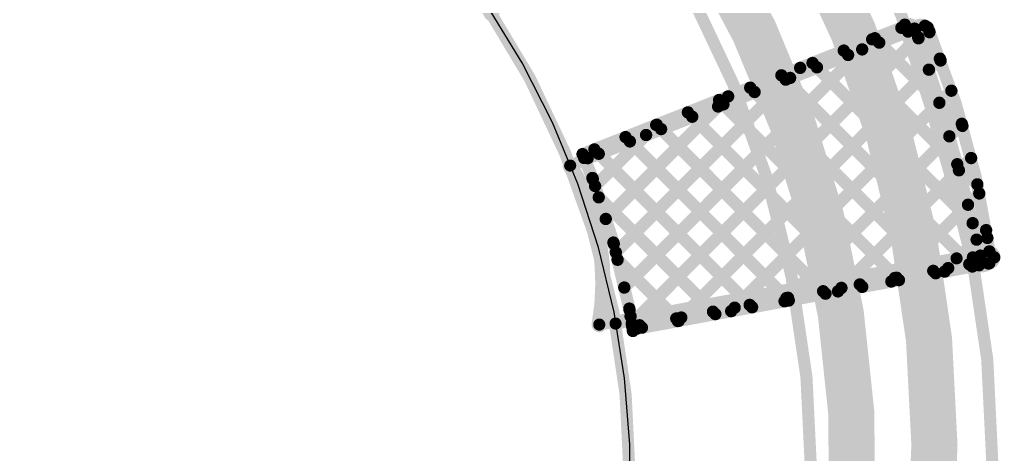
# Model space of a CAD drawing. Header units: millimetres. Extents: x 4.9 to 6.5, y 3.15 to 4.73.
# Drawn here: x 5.851 to 6.488, y 3.958 to 4.24 of the extents above; entities that cross this region are included whole.
import ezdxf

# ---------------------------------------------------------------- set-up
doc = ezdxf.new("R2010")
doc.units = ezdxf.units.MM
doc.header["$MEASUREMENT"] = 0
for name, color, linetype in [('BottomLayer', 5, 'Continuous'), ('BottomOverlay', 54, 'Continuous'), ('Mechanical1', 6, 'Continuous'), ('Mechanical2', 216, 'Continuous'), ('MultiLayer', 9, 'Continuous'), ('TopOverlay', 2, 'Continuous')]:
    doc.layers.add(name, color=color, linetype=linetype)

msp = doc.modelspace()

# ---------------------------------------------------------------- linework, layer by layer
at = {"layer": 'BottomLayer', "const_width": 0.03}
for points in [[(6.02193, 4.61967, -0.575301), (6.14563, 3.374)], [(5.95963, 4.572, -0.552947), (6.18586, 3.4638)]]:
    msp.add_lwpolyline(points, format="xyb", dxfattribs=at)
at = {"layer": 'BottomOverlay', "const_width": 0.008}
for points in [[(6.43267, 4.23422, -0.409642), (6.43947, 4.23604)], [(6.43947, 4.23604, -0.336637), (6.44236, 4.23224)], [(6.44234, 4.2319, -0.063884), (6.48134, 4.08955)], [(6.48134, 4.08955, -0.35635), (6.4845, 4.08567)], [(6.4845, 4.08567, -0.361581), (6.48126, 4.08179)], [(6.48065, 4.08168, -0.344309), (6.47458, 4.08055)]]:
    msp.add_lwpolyline(points, format="xyb", dxfattribs=at)
for points in [[(6.22019, 4.1501), (6.43267, 4.23422)], [(6.24883, 4.04266), (6.4412, 4.23503)], [(6.43001, 4.23316), (6.44963, 4.21354)], [(6.40974, 4.22514), (6.46381, 4.17107)], [(6.24397, 4.06608), (6.39863, 4.22074)], [(6.24397, 4.06608), (6.39863, 4.22074)], [(6.38948, 4.21712), (6.4735, 4.1331)], [(6.27878, 4.04432), (6.44918, 4.21472)], [(6.36922, 4.2091), (6.48004, 4.09828)], [(6.2385, 4.08889), (6.35181, 4.20221)], [(6.34896, 4.20108), (6.47028, 4.07976)], [(6.31348, 4.05074), (6.45664, 4.1939)], [(6.32869, 4.19305), (6.44641, 4.07534)], [(6.23194, 4.11062), (6.30499, 4.18367)], [(6.30843, 4.18503), (6.42254, 4.07092)], [(6.28817, 4.17701), (6.39867, 4.06651)], [(6.26791, 4.16899), (6.37481, 4.06209)], [(6.34819, 4.05716), (6.46342, 4.1724)], [(6.22501, 4.13197), (6.25817, 4.16514)], [(6.24764, 4.16097), (6.35094, 4.05767)], [(6.21788, 4.15022), (6.22327, 4.13722)], [(6.22738, 4.15295), (6.32707, 4.05326)], [(6.3829, 4.06359), (6.46948, 4.15017)], [(6.22354, 4.13647), (6.23693, 4.09528)], [(6.22738, 4.12466), (6.3032, 4.04884)], [(6.4176, 4.07001), (6.47477, 4.12718)], [(6.45231, 4.07643), (6.47922, 4.10335)], [(6.23715, 4.09451), (6.24726, 4.05239)], [(6.23964, 4.08412), (6.27934, 4.04442)], [(6.25202, 4.03937), (6.47458, 4.08055)], [(6.24741, 4.05161), (6.24959, 4.03786)], [(6.24808, 4.04739), (6.25547, 4.04001)]]:
    msp.add_lwpolyline(points, dxfattribs=at)
at = {"layer": 'BottomOverlay', "const_width": 0.004}
for points in [[(6.42801, 4.23316, 1), (6.43201, 4.23316, 1)], [(6.43067, 4.23422, 1), (6.43467, 4.23422, 1)], [(6.43067, 4.23422, 1), (6.43467, 4.23422, 1)], [(6.43747, 4.23604, 1), (6.44147, 4.23604, 1)], [(6.43747, 4.23604, 1), (6.44147, 4.23604, 1)], [(6.4392, 4.23503, 1), (6.4432, 4.23503, 1)], [(6.44034, 4.2319, 1), (6.44434, 4.2319, 1)], [(6.44036, 4.23224, 1), (6.44436, 4.23224, 1)], [(6.40774, 4.22514, 1), (6.41174, 4.22514, 1)], [(6.38748, 4.21712, 1), (6.39148, 4.21712, 1)], [(6.39663, 4.22074, 1), (6.40063, 4.22074, 1)], [(6.39663, 4.22074, 1), (6.40063, 4.22074, 1)], [(6.44718, 4.21472, 1), (6.45118, 4.21472, 1)], [(6.44763, 4.21354, 1), (6.45163, 4.21354, 1)], [(6.36722, 4.2091, 1), (6.37122, 4.2091, 1)], [(6.34696, 4.20108, 1), (6.35096, 4.20108, 1)], [(6.34981, 4.20221, 1), (6.35381, 4.20221, 1)], [(6.32669, 4.19305, 1), (6.33069, 4.19305, 1)], [(6.45464, 4.1939, 1), (6.45864, 4.1939, 1)], [(6.30299, 4.18367, 1), (6.30699, 4.18367, 1)], [(6.30643, 4.18503, 1), (6.31043, 4.18503, 1)], [(6.28617, 4.17701, 1), (6.29017, 4.17701, 1)], [(6.26591, 4.16899, 1), (6.26991, 4.16899, 1)], [(6.46142, 4.1724, 1), (6.46542, 4.1724, 1)], [(6.46181, 4.17107, 1), (6.46581, 4.17107, 1)], [(6.24564, 4.16097, 1), (6.24964, 4.16097, 1)], [(6.25617, 4.16514, 1), (6.26017, 4.16514, 1)], [(6.21588, 4.15022, 1), (6.21988, 4.15022, 1)], [(6.21819, 4.1501, 1), (6.22219, 4.1501, 1)], [(6.22538, 4.15295, 1), (6.22938, 4.15295, 1)], [(6.46748, 4.15017, 1), (6.47148, 4.15017, 1)], [(6.22127, 4.13722, 1), (6.22527, 4.13722, 1)], [(6.22154, 4.13647, 1), (6.22554, 4.13647, 1)], [(6.22301, 4.13197, 1), (6.22701, 4.13197, 1)], [(6.4715, 4.1331, 1), (6.4755, 4.1331, 1)], [(6.22538, 4.12466, 1), (6.22938, 4.12466, 1)], [(6.47277, 4.12718, 1), (6.47677, 4.12718, 1)], [(6.22994, 4.11062, 1), (6.23394, 4.11062, 1)], [(6.47722, 4.10335, 1), (6.48122, 4.10335, 1)], [(6.47804, 4.09828, 1), (6.48204, 4.09828, 1)], [(6.23493, 4.09528, 1), (6.23893, 4.09528, 1)], [(6.23515, 4.09451, 1), (6.23915, 4.09451, 1)], [(6.47934, 4.08955, 1), (6.48334, 4.08955, 1)], [(6.47934, 4.08955, 1), (6.48334, 4.08955, 1)], [(6.2365, 4.08889, 1), (6.2405, 4.08889, 1)], [(6.23764, 4.08412, 1), (6.24164, 4.08412, 1)], [(6.4825, 4.08567, 1), (6.4865, 4.08567, 1)], [(6.4825, 4.08567, 1), (6.4865, 4.08567, 1)], [(6.46828, 4.07976, 1), (6.47228, 4.07976, 1)], [(6.47258, 4.08055, 1), (6.47658, 4.08055, 1)], [(6.47258, 4.08055, 1), (6.47658, 4.08055, 1)], [(6.47865, 4.08168, 1), (6.48265, 4.08168, 1)], [(6.47926, 4.08179, 1), (6.48326, 4.08179, 1)], [(6.42054, 4.07092, 1), (6.42454, 4.07092, 1)], [(6.44441, 4.07534, 1), (6.44841, 4.07534, 1)], [(6.45031, 4.07643, 1), (6.45431, 4.07643, 1)], [(6.24197, 4.06608, 1), (6.24597, 4.06608, 1)], [(6.24197, 4.06608, 1), (6.24597, 4.06608, 1)], [(6.39667, 4.06651, 1), (6.40067, 4.06651, 1)], [(6.4156, 4.07001, 1), (6.4196, 4.07001, 1)], [(6.34894, 4.05767, 1), (6.35294, 4.05767, 1)], [(6.37281, 4.06209, 1), (6.37681, 4.06209, 1)], [(6.3809, 4.06359, 1), (6.3849, 4.06359, 1)], [(6.24526, 4.05239, 1), (6.24926, 4.05239, 1)], [(6.24541, 4.05161, 1), (6.24941, 4.05161, 1)], [(6.32507, 4.05326, 1), (6.32907, 4.05326, 1)], [(6.34619, 4.05716, 1), (6.35019, 4.05716, 1)], [(6.24608, 4.04739, 1), (6.25008, 4.04739, 1)], [(6.3012, 4.04884, 1), (6.3052, 4.04884, 1)], [(6.31148, 4.05074, 1), (6.31548, 4.05074, 1)], [(6.24683, 4.04266, 1), (6.25083, 4.04266, 1)], [(6.25002, 4.03937, 1), (6.25402, 4.03937, 1)], [(6.25347, 4.04001, 1), (6.25747, 4.04001, 1)], [(6.27678, 4.04432, 1), (6.28078, 4.04432, 1)], [(6.27734, 4.04442, 1), (6.28134, 4.04442, 1)], [(6.24759, 4.03786, 1), (6.25159, 4.03786, 1)]]:
    msp.add_lwpolyline(points, format="xyb", close=True, dxfattribs=at)
at = {"layer": 'Mechanical1'}
for points, const_width in [([(6.36563, 3.9424, 1), (5.02704, 3.9424, 1)], 0.00787), ([(6.36563, 3.9424, 1), (5.02704, 3.9424, 1)], 0.00787), ([(6.15517, 4.24401, 1), (6.16017, 4.24401, 1)], 0.005), ([(6.42595, 4.23224, 1), (6.43095, 4.23224, 1)], 0.005), ([(6.42648, 4.23224, 1), (6.43042, 4.23224, 1)], 0.00394), ([(6.42648, 4.23224, 1), (6.43042, 4.23224, 1)], 0.00394), ([(6.20632, 4.14529, 1), (6.21132, 4.14529, 1)], 0.005), ([(6.20685, 4.14529, 1), (6.21078, 4.14529, 1)], 0.00394), ([(6.20685, 4.14529, 1), (6.21078, 4.14529, 1)], 0.00394), ([(6.45803, 4.085, 1), (6.46197, 4.085, 1)], 0.00394), ([(6.46809, 4.08568, 1), (6.47309, 4.08568, 1)], 0.005), ([(6.46862, 4.08568, 1), (6.47256, 4.08568, 1)], 0.00394), ([(6.22522, 4.04202, 1), (6.23022, 4.04202, 1)], 0.005), ([(6.22575, 4.04202, 1), (6.22969, 4.04202, 1)], 0.00394), ([(6.23635, 4.04269, 1), (6.24028, 4.04269, 1)], 0.00394)]:
    msp.add_lwpolyline(points, format="xyb", close=True, dxfattribs=dict(at, const_width=const_width))
at = {"layer": 'Mechanical1', "const_width": 0.01}
for points in [[(6.08608, 4.33215, -0.091944), (6.15767, 4.24401)], [(6.42845, 4.23224, -0.026676), (6.47059, 4.08568)], [(6.20882, 4.14529, -0.183404), (6.22772, 4.04202)]]:
    msp.add_lwpolyline(points, format="xyb", dxfattribs=at)
at = {"layer": 'Mechanical1', "const_width": 0.00787}
for points in [[(6.20882, 4.14529), (6.42845, 4.23224)], [(6.20882, 4.14529), (6.42845, 4.23224)], [(6.22772, 4.04202), (6.46, 4.085)], [(6.23832, 4.04269), (6.47059, 4.08568)]]:
    msp.add_lwpolyline(points, dxfattribs=at)
at = {"layer": 'Mechanical2', "const_width": 0.00787}
for points in [[(6.48374, 3.9424, 1), (4.90893, 3.9424, 1)], [(6.24752, 3.9424, 1), (5.14515, 3.9424, 1)]]:
    msp.add_lwpolyline(points, format="xyb", close=True, dxfattribs=at)
at = {"layer": 'MultiLayer'}
for p, q in [((6.17761, 4.21193), (6.15498, 4.24886)), ((6.19727, 4.17334), (6.17761, 4.21193)), ((6.21385, 4.13332), (6.19727, 4.17334)), ((6.22723, 4.09213), (6.21385, 4.13332)), ((6.23734, 4.05001), (6.22723, 4.09213)), ((6.24412, 4.00724), (6.23734, 4.05001)), ((6.24752, 3.96406), (6.24412, 4.00724)), ((6.24752, 3.9424), (6.24752, 3.96406))]:
    msp.add_line(p, q, dxfattribs=at)
at = {"layer": 'TopOverlay', "const_width": 0.008}
for points in [[(6.42413, 4.23478, -0.640147), (6.43319, 4.23388)], [(6.43319, 4.23388, -0.026676), (6.47548, 4.0868)], [(6.47561, 4.08568, -0.562963), (6.46828, 4.08123)]]:
    msp.add_lwpolyline(points, format="xyb", dxfattribs=at)
for points in [[(6.42637, 4.2368), (6.43524, 4.22794)], [(6.21685, 4.15272), (6.42413, 4.23478)], [(6.24397, 4.06608), (6.40516, 4.22727)], [(6.24397, 4.06608), (6.40516, 4.22727)], [(6.24883, 4.04266), (6.43495, 4.22877)], [(6.40692, 4.22797), (6.44881, 4.18608)], [(6.38666, 4.21995), (6.46046, 4.14615)], [(6.36639, 4.21192), (6.47046, 4.10786)], [(6.2385, 4.08889), (6.35834, 4.20874)], [(6.28104, 4.04658), (6.44202, 4.20756)], [(6.34613, 4.2039), (6.46916, 4.08087)], [(6.32587, 4.19588), (6.44485, 4.0769)], [(6.23194, 4.11062), (6.31152, 4.1902)], [(6.30561, 4.18786), (6.42099, 4.07248)], [(6.31575, 4.053), (6.44881, 4.18607)], [(6.28534, 4.17984), (6.39712, 4.06806)], [(6.22501, 4.13197), (6.2647, 4.17167)], [(6.26508, 4.17182), (6.37325, 4.06365)], [(6.24482, 4.16379), (6.34938, 4.05923)], [(6.35045, 4.05943), (6.45532, 4.16429)], [(6.22456, 4.15577), (6.32552, 4.05481)], [(6.21685, 4.15272), (6.22327, 4.13722)], [(6.38516, 4.06585), (6.46153, 4.14222)], [(6.22354, 4.13647), (6.23693, 4.09528)], [(6.22738, 4.12466), (6.30165, 4.0504)], [(6.41987, 4.07227), (6.46745, 4.11985)], [(6.45457, 4.07869), (6.47305, 4.09717)], [(6.23715, 4.09451), (6.24726, 4.05239)], [(6.23964, 4.08412), (6.27778, 4.04598)], [(6.24914, 4.04068), (6.46828, 4.08123)], [(6.24741, 4.05161), (6.24914, 4.04068)], [(6.24808, 4.04739), (6.25391, 4.04156)]]:
    msp.add_lwpolyline(points, dxfattribs=at)
at = {"layer": 'TopOverlay', "const_width": 0.004}
for points in [[(6.42437, 4.2368, 1), (6.42837, 4.2368, 1)], [(6.42213, 4.23478, 1), (6.42613, 4.23478, 1)], [(6.42213, 4.23478, 1), (6.42613, 4.23478, 1)], [(6.43119, 4.23388, 1), (6.43519, 4.23388, 1)], [(6.43119, 4.23388, 1), (6.43519, 4.23388, 1)], [(6.40316, 4.22727, 1), (6.40716, 4.22727, 1)], [(6.40316, 4.22727, 1), (6.40716, 4.22727, 1)], [(6.40492, 4.22797, 1), (6.40892, 4.22797, 1)], [(6.43295, 4.22877, 1), (6.43695, 4.22877, 1)], [(6.43324, 4.22794, 1), (6.43724, 4.22794, 1)], [(6.38466, 4.21995, 1), (6.38866, 4.21995, 1)], [(6.36439, 4.21192, 1), (6.36839, 4.21192, 1)], [(6.35634, 4.20874, 1), (6.36034, 4.20874, 1)], [(6.44002, 4.20756, 1), (6.44402, 4.20756, 1)], [(6.34413, 4.2039, 1), (6.34813, 4.2039, 1)], [(6.32387, 4.19588, 1), (6.32787, 4.19588, 1)], [(6.30361, 4.18786, 1), (6.30761, 4.18786, 1)], [(6.30952, 4.1902, 1), (6.31352, 4.1902, 1)], [(6.44681, 4.18608, 1), (6.45081, 4.18608, 1)], [(6.44681, 4.18607, 1), (6.45081, 4.18607, 1)], [(6.28334, 4.17984, 1), (6.28734, 4.17984, 1)], [(6.2627, 4.17167, 1), (6.2667, 4.17167, 1)], [(6.26308, 4.17182, 1), (6.26708, 4.17182, 1)], [(6.24282, 4.16379, 1), (6.24682, 4.16379, 1)], [(6.45332, 4.16429, 1), (6.45732, 4.16429, 1)], [(6.22256, 4.15577, 1), (6.22656, 4.15577, 1)], [(6.21485, 4.15272, 1), (6.21885, 4.15272, 1)], [(6.21485, 4.15272, 1), (6.21885, 4.15272, 1)], [(6.45846, 4.14615, 1), (6.46246, 4.14615, 1)], [(6.45953, 4.14222, 1), (6.46353, 4.14222, 1)], [(6.22127, 4.13722, 1), (6.22527, 4.13722, 1)], [(6.22154, 4.13647, 1), (6.22554, 4.13647, 1)], [(6.22301, 4.13197, 1), (6.22701, 4.13197, 1)], [(6.22538, 4.12466, 1), (6.22938, 4.12466, 1)], [(6.46545, 4.11985, 1), (6.46945, 4.11985, 1)], [(6.22994, 4.11062, 1), (6.23394, 4.11062, 1)], [(6.46846, 4.10786, 1), (6.47246, 4.10786, 1)], [(6.47105, 4.09717, 1), (6.47505, 4.09717, 1)], [(6.23493, 4.09528, 1), (6.23893, 4.09528, 1)], [(6.23515, 4.09451, 1), (6.23915, 4.09451, 1)], [(6.2365, 4.08889, 1), (6.2405, 4.08889, 1)], [(6.23764, 4.08412, 1), (6.24164, 4.08412, 1)], [(6.47348, 4.0868, 1), (6.47748, 4.0868, 1)], [(6.47361, 4.08568, 1), (6.47761, 4.08568, 1)], [(6.44285, 4.0769, 1), (6.44685, 4.0769, 1)], [(6.45257, 4.07869, 1), (6.45657, 4.07869, 1)], [(6.46628, 4.08123, 1), (6.47028, 4.08123, 1)], [(6.46628, 4.08123, 1), (6.47028, 4.08123, 1)], [(6.46716, 4.08087, 1), (6.47116, 4.08087, 1)], [(6.41787, 4.07227, 1), (6.42187, 4.07227, 1)], [(6.41899, 4.07248, 1), (6.42299, 4.07248, 1)], [(6.24197, 4.06608, 1), (6.24597, 4.06608, 1)], [(6.24197, 4.06608, 1), (6.24597, 4.06608, 1)], [(6.38316, 4.06585, 1), (6.38716, 4.06585, 1)], [(6.39512, 4.06806, 1), (6.39912, 4.06806, 1)], [(6.34738, 4.05923, 1), (6.35138, 4.05923, 1)], [(6.34845, 4.05943, 1), (6.35245, 4.05943, 1)], [(6.37125, 4.06365, 1), (6.37525, 4.06365, 1)], [(6.24526, 4.05239, 1), (6.24926, 4.05239, 1)], [(6.24541, 4.05161, 1), (6.24941, 4.05161, 1)], [(6.31375, 4.053, 1), (6.31775, 4.053, 1)], [(6.32352, 4.05481, 1), (6.32752, 4.05481, 1)], [(6.24608, 4.04739, 1), (6.25008, 4.04739, 1)], [(6.27578, 4.04598, 1), (6.27978, 4.04598, 1)], [(6.27904, 4.04658, 1), (6.28304, 4.04658, 1)], [(6.29965, 4.0504, 1), (6.30365, 4.0504, 1)], [(6.24683, 4.04266, 1), (6.25083, 4.04266, 1)], [(6.24714, 4.04068, 1), (6.25114, 4.04068, 1)], [(6.24714, 4.04068, 1), (6.25114, 4.04068, 1)], [(6.25191, 4.04156, 1), (6.25591, 4.04156, 1)]]:
    msp.add_lwpolyline(points, format="xyb", close=True, dxfattribs=at)

doc.saveas('drawing.dxf')
